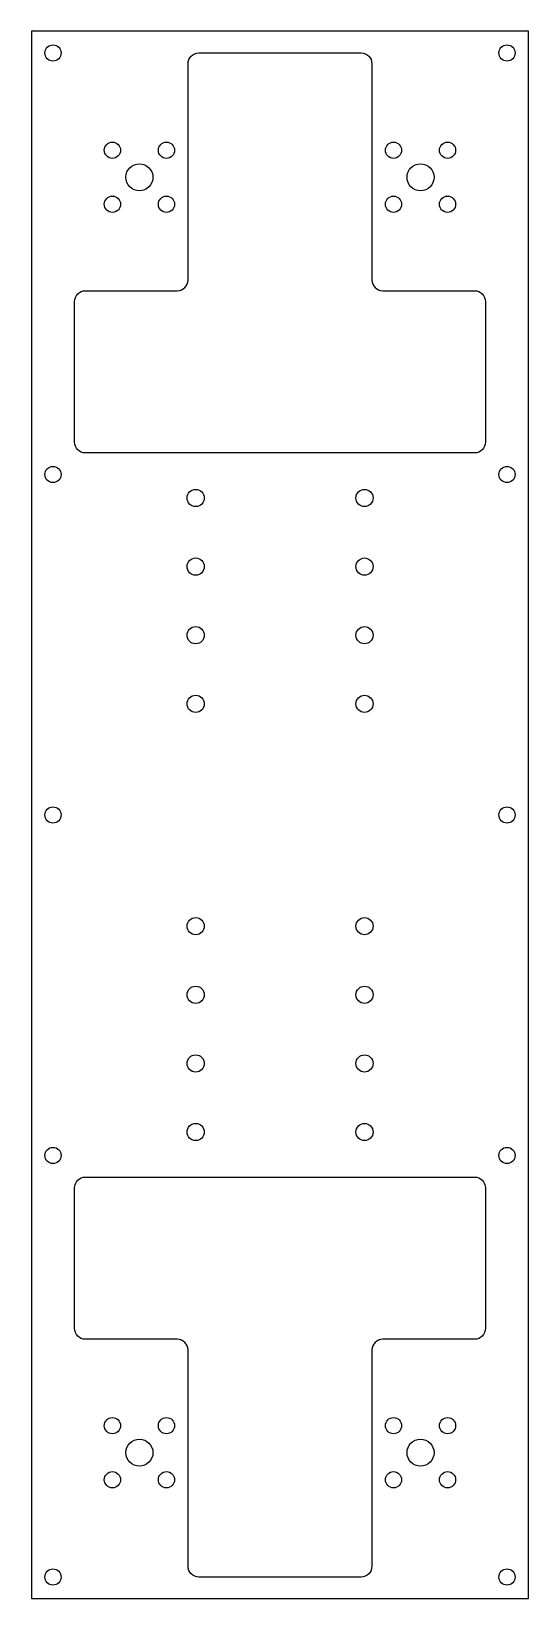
# Model space of a CAD drawing. Header units: millimetres. Extents: x -66 to 26, y -172 to 118.
import ezdxf

# ---------------------------------------------------------------- set-up
doc = ezdxf.new("R2010")
doc.units = ezdxf.units.MM

msp = doc.modelspace()

# ---------------------------------------------------------------- linework, layer by layer
msp.add_lwpolyline([(26.34, 117.59), (-65.66, 117.59), (-65.66, -172.41), (26.34, -172.41)], close=True)
for points in [[(-38.66, 69.59, 0.414214), (-36.66, 71.59), (-36.66, 111.59, -0.414214), (-34.66, 113.59), (-4.66, 113.59, -0.414214), (-2.66, 111.59), (-2.66, 71.59, 0.414214), (-0.66, 69.59), (16.34, 69.59, -0.414214), (18.34, 67.59), (18.34, 41.59, -0.414214), (16.34, 39.59), (-55.66, 39.59, -0.414214), (-57.66, 41.59), (-57.66, 67.59, -0.414214), (-55.66, 69.59)], [(-36.66, -126.41, 0.414214), (-38.66, -124.41), (-55.66, -124.41, -0.414214), (-57.66, -122.41), (-57.66, -96.41, -0.414214), (-55.66, -94.41), (16.34, -94.41, -0.414214), (18.34, -96.41), (18.34, -122.41, -0.414214), (16.34, -124.41), (-0.66, -124.41, 0.414214), (-2.66, -126.41), (-2.66, -166.41, -0.414214), (-4.66, -168.41), (-34.66, -168.41, -0.414214), (-36.66, -166.41)]]:
    msp.add_lwpolyline(points, format="xyb", close=True)
for centre, radius in [((-61.66, 113.59), 1.5), ((22.34, 113.59), 1.5), ((-50.66, 95.59), 1.5), ((-40.66, 95.59), 1.5), ((1.34, 95.59), 1.5), ((11.34, 95.59), 1.5), ((-45.66, 90.59), 2.5), ((6.34, 90.59), 2.5), ((-50.66, 85.59), 1.5), ((-40.66, 85.59), 1.5), ((1.34, 85.59), 1.5), ((11.34, 85.59), 1.5), ((-61.66, 35.59), 1.5), ((22.34, 35.59), 1.5), ((-35.26, 31.25), 1.59), ((-4.02, 31.25), 1.59), ((-35.26, 18.55), 1.59), ((-4.02, 18.55), 1.59), ((-35.26, 5.85), 1.59), ((-4.02, 5.85), 1.59), ((-35.26, -6.85), 1.59), ((-4.02, -6.85), 1.59), ((-61.66, -27.41), 1.5), ((22.34, -27.41), 1.5), ((-35.26, -47.98), 1.59), ((-4.02, -47.98), 1.59), ((-35.26, -60.68), 1.59), ((-4.02, -60.68), 1.59), ((-35.26, -73.38), 1.59), ((-4.02, -73.38), 1.59), ((-35.26, -86.08), 1.59), ((-4.02, -86.08), 1.59), ((-61.66, -90.41), 1.5), ((22.34, -90.41), 1.5), ((-50.66, -140.41), 1.5), ((-40.66, -140.41), 1.5), ((1.34, -140.41), 1.5), ((11.34, -140.41), 1.5), ((-45.66, -145.41), 2.5), ((6.34, -145.41), 2.5), ((-50.66, -150.41), 1.5), ((-40.66, -150.41), 1.5), ((1.34, -150.41), 1.5), ((11.34, -150.41), 1.5), ((-61.66, -168.41), 1.5), ((22.34, -168.41), 1.5)]:
    msp.add_circle(centre, radius)

doc.saveas('drawing.dxf')
